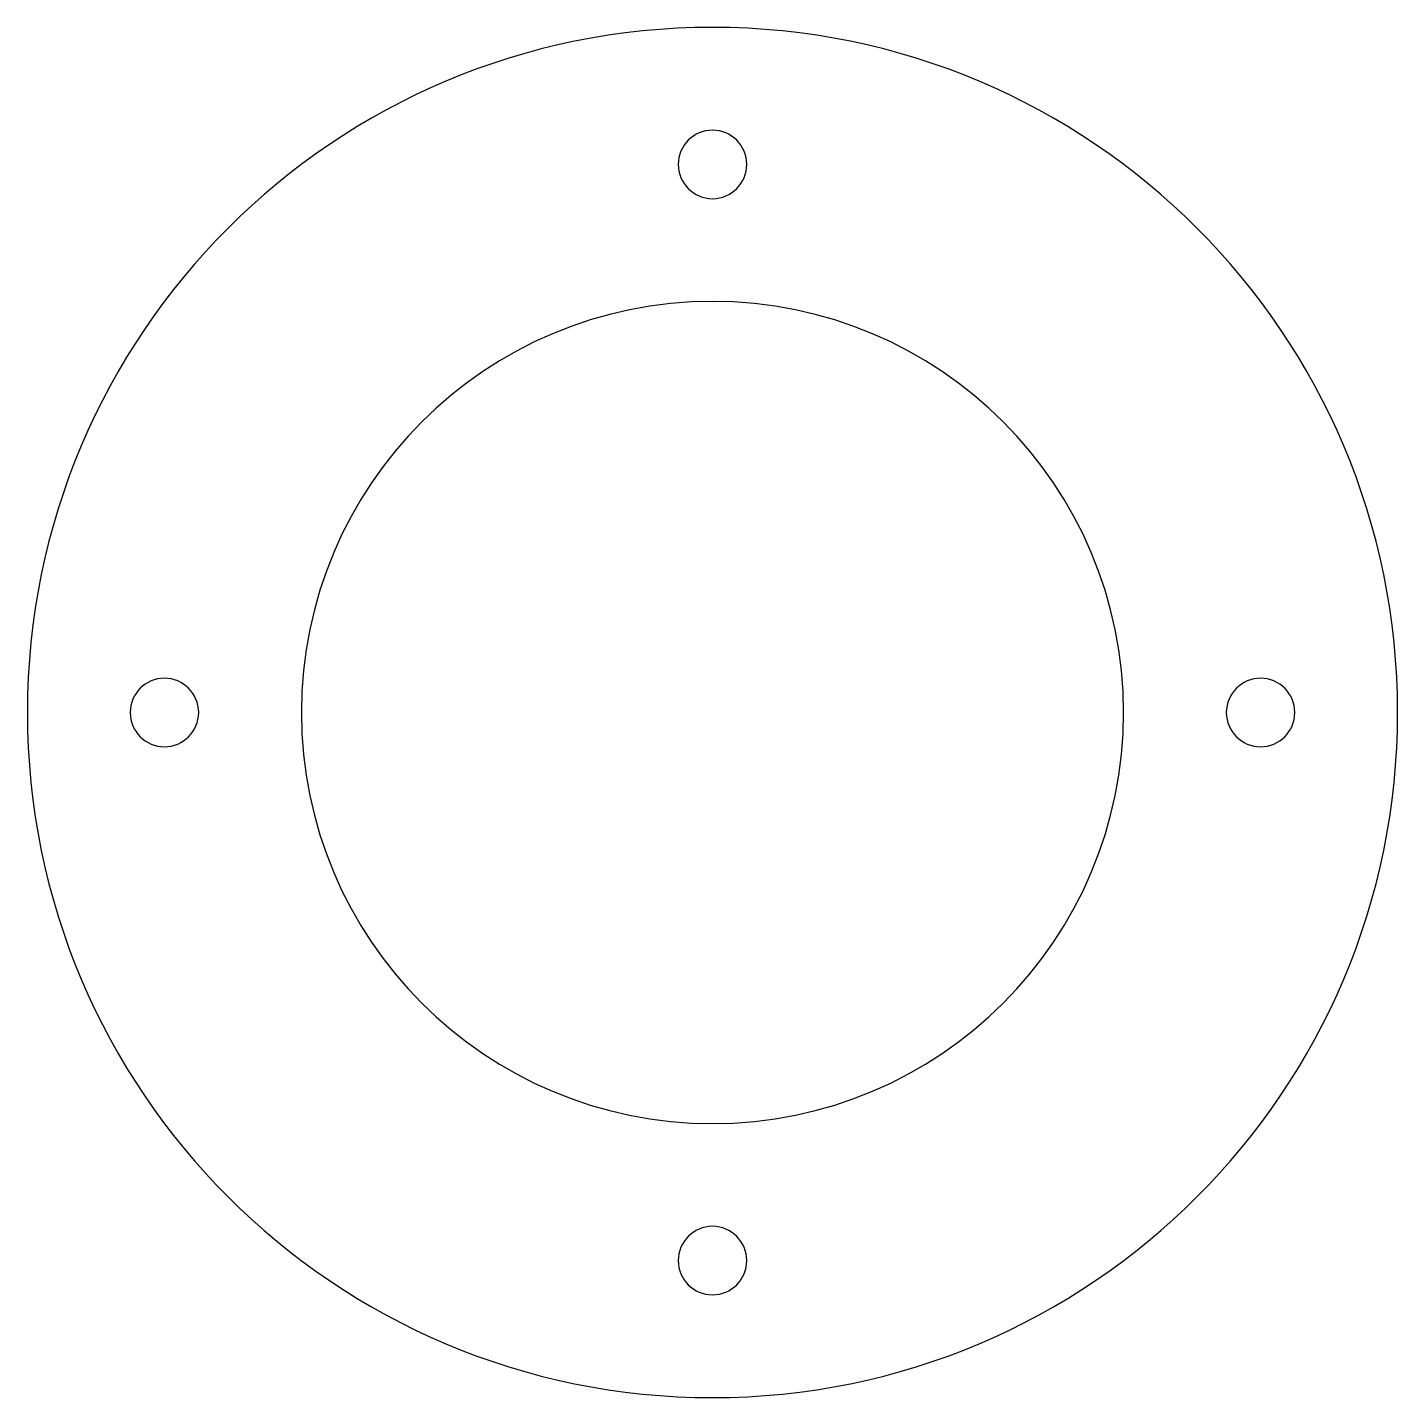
# Model space of a CAD drawing. Header units: metres. Extents: x -250 to -150, y -50 to 50.
import ezdxf

# ---------------------------------------------------------------- set-up
doc = ezdxf.new("R2010")
doc.units = ezdxf.units.M

msp = doc.modelspace()

# ---------------------------------------------------------------- linework, layer by layer
at = {"layer": 'InnerContour'}
for points in [[(-202.5, 40, 1), (-197.5, 40, 1)], [(-230, 0, 1), (-170, 0, 1)], [(-242.5, 0, 1), (-237.5, 0, 1)], [(-162.5, 0, 1), (-157.5, 0, 1)], [(-202.5, -40, 1), (-197.5, -40, 1)]]:
    msp.add_lwpolyline(points, format="xyb", close=True, dxfattribs=at)
at = {"layer": 'OuterContour'}
msp.add_lwpolyline([(-250, 0, 1), (-150, 0, 1)], format="xyb", close=True, dxfattribs=at)

doc.saveas('drawing.dxf')
